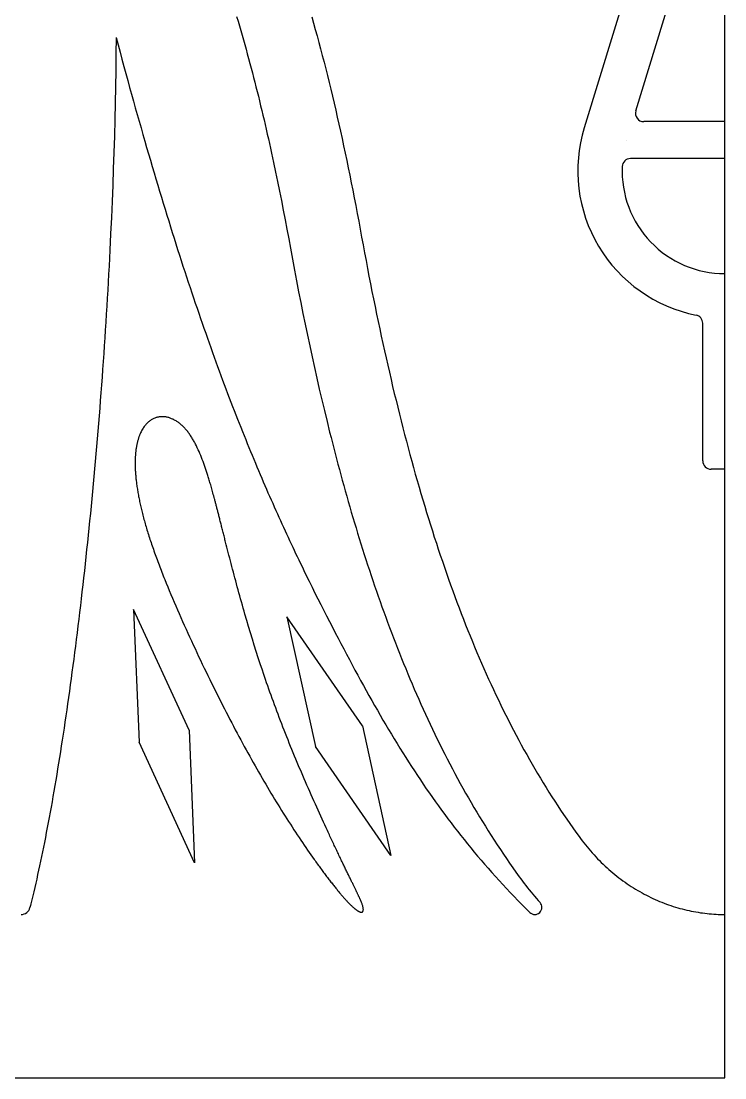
# Model space of a CAD drawing. Extents: x -111 to 2985, y -118 to 122.
# Drawn here: x -32.01 to -16.27, y 4.48 to 28.11 of the extents above; entities that cross this region are included whole.
import ezdxf

# ---------------------------------------------------------------- set-up
doc = ezdxf.new("R2010")
doc.units = 0
doc.layers.add('LAYER_03', color=5, linetype='CONTINUOUS')

msp = doc.modelspace()

# ---------------------------------------------------------------- linework, layer by layer
at = {"layer": 'LAYER_03'}
for points in [[(-79.245, 4.476), (-16.271, 4.476), (-16.271, 41.2)], [(-16.767, 34.374), (-19.417, 25.73)], [(-18.265, 26.107), (-16.271, 32.609)], [(-27.195, 28.215), (-27.163, 28.111), (-27.133, 28.007), (-27.102, 27.903), (-27.072, 27.798), (-27.042, 27.694), (-27.013, 27.589), (-26.984, 27.485), (-26.955, 27.38), (-26.926, 27.275), (-26.898, 27.17), (-26.87, 27.065), (-26.842, 26.96), (-26.815, 26.855), (-26.788, 26.75), (-26.761, 26.644), (-26.734, 26.539), (-26.708, 26.433), (-26.682, 26.328), (-26.656, 26.222), (-26.631, 26.117), (-26.606, 26.011), (-26.581, 25.905), (-26.556, 25.8), (-26.531, 25.694), (-26.507, 25.588), (-26.483, 25.482), (-26.459, 25.376), (-26.436, 25.27), (-26.412, 25.164), (-26.366, 24.951), (-26.321, 24.739), (-26.277, 24.526), (-26.233, 24.313), (-26.191, 24.1), (-26.149, 23.886), (-26.108, 23.673), (-26.067, 23.459), (-26.027, 23.246), (-25.988, 23.032), (-25.944, 22.789), (-25.899, 22.546), (-25.853, 22.303), (-25.806, 22.06), (-25.758, 21.817), (-25.71, 21.575), (-25.66, 21.333), (-25.61, 21.09), (-25.559, 20.849), (-25.507, 20.607), (-25.453, 20.365), (-25.399, 20.124), (-25.344, 19.883), (-25.288, 19.642), (-25.231, 19.402), (-25.172, 19.162), (-25.113, 18.922), (-25.082, 18.802), (-25.052, 18.682), (-25.021, 18.562), (-24.99, 18.443), (-24.959, 18.323), (-24.927, 18.203), (-24.895, 18.084), (-24.863, 17.965), (-24.83, 17.845), (-24.797, 17.726), (-24.764, 17.607), (-24.731, 17.488), (-24.697, 17.369), (-24.663, 17.251), (-24.628, 17.132), (-24.593, 17.013), (-24.558, 16.895), (-24.522, 16.777), (-24.486, 16.658), (-24.45, 16.54), (-24.413, 16.422), (-24.376, 16.304), (-24.339, 16.186), (-24.301, 16.069), (-24.263, 15.951), (-24.224, 15.834), (-24.185, 15.716), (-24.146, 15.599), (-24.106, 15.482), (-24.066, 15.365), (-24.025, 15.248), (-23.984, 15.132), (-23.943, 15.015), (-23.901, 14.899), (-23.859, 14.783), (-23.816, 14.667), (-23.773, 14.551), (-23.73, 14.435), (-23.686, 14.32), (-23.641, 14.204), (-23.596, 14.089), (-23.551, 13.974), (-23.505, 13.859), (-23.459, 13.744), (-23.412, 13.63), (-23.365, 13.516), (-23.317, 13.402), (-23.269, 13.288), (-23.22, 13.174), (-23.171, 13.061), (-23.121, 12.948), (-23.071, 12.835), (-23.02, 12.722), (-22.969, 12.61), (-22.917, 12.498), (-22.864, 12.386), (-22.811, 12.274), (-22.758, 12.163), (-22.704, 12.051), (-22.649, 11.941), (-22.594, 11.83), (-22.538, 11.72), (-22.482, 11.61), (-22.425, 11.5), (-22.367, 11.391), (-22.309, 11.281), (-22.25, 11.173), (-22.191, 11.064), (-22.131, 10.956), (-22.07, 10.848), (-22.009, 10.741), (-21.947, 10.634), (-21.885, 10.527), (-21.822, 10.421), (-21.758, 10.315), (-21.694, 10.209), (-21.629, 10.104), (-21.564, 9.999), (-21.497, 9.895), (-21.43, 9.791), (-21.363, 9.687), (-21.294, 9.584), (-21.225, 9.482), (-21.156, 9.38), (-21.086, 9.278), (-21.015, 9.176), (-20.944, 9.075), (-20.908, 9.025), (-20.871, 8.975), (-20.835, 8.925), (-20.798, 8.876), (-20.761, 8.826), (-20.723, 8.777), (-20.685, 8.729), (-20.646, 8.68), (-20.607, 8.632), (-20.568, 8.585), (-20.528, 8.537), (-20.488, 8.491), (-20.447, 8.444), (-20.406, 8.398)], [(-25.515, 28.213), (-25.475, 28.071), (-25.435, 27.928), (-25.395, 27.783), (-25.356, 27.638), (-25.317, 27.492), (-25.278, 27.344), (-25.239, 27.196), (-25.201, 27.046), (-25.163, 26.895), (-25.126, 26.744), (-25.088, 26.591), (-25.051, 26.437), (-25.015, 26.282), (-24.978, 26.126), (-24.942, 25.969), (-24.906, 25.81), (-24.87, 25.65), (-24.835, 25.49), (-24.8, 25.328), (-24.765, 25.164), (-24.73, 25), (-24.696, 24.834), (-24.662, 24.667), (-24.628, 24.499), (-24.594, 24.33), (-24.561, 24.159), (-24.528, 23.987), (-24.495, 23.814), (-24.462, 23.639), (-24.429, 23.463), (-24.397, 23.285), (-24.365, 23.108), (-24.332, 22.932), (-24.299, 22.757), (-24.266, 22.584), (-24.233, 22.411), (-24.199, 22.239), (-24.166, 22.069), (-24.131, 21.899), (-24.097, 21.731), (-24.063, 21.563), (-24.028, 21.397), (-23.993, 21.231), (-23.958, 21.067), (-23.922, 20.904), (-23.886, 20.741), (-23.85, 20.58), (-23.814, 20.419), (-23.777, 20.26), (-23.74, 20.101), (-23.703, 19.944), (-23.666, 19.787), (-23.628, 19.632), (-23.59, 19.477), (-23.552, 19.323), (-23.514, 19.171), (-23.475, 19.019), (-23.436, 18.868), (-23.397, 18.718), (-23.357, 18.569), (-23.317, 18.42), (-23.277, 18.273), (-23.236, 18.126), (-23.196, 17.981), (-23.154, 17.836), (-23.113, 17.692), (-23.071, 17.549), (-23.029, 17.407), (-22.987, 17.266), (-22.944, 17.125), (-22.901, 16.986), (-22.858, 16.847), (-22.814, 16.709), (-22.771, 16.572), (-22.726, 16.435), (-22.682, 16.3), (-22.637, 16.165), (-22.591, 16.031), (-22.546, 15.898), (-22.5, 15.766), (-22.454, 15.634), (-22.407, 15.503), (-22.36, 15.373), (-22.313, 15.244), (-22.265, 15.116), (-22.217, 14.988), (-22.168, 14.861), (-22.119, 14.735), (-22.07, 14.61), (-22.021, 14.485), (-21.971, 14.361), (-21.92, 14.238), (-21.87, 14.116), (-21.818, 13.994), (-21.767, 13.873), (-21.715, 13.753), (-21.662, 13.633), (-21.61, 13.514), (-21.556, 13.396), (-21.503, 13.279), (-21.449, 13.162), (-21.394, 13.046), (-21.339, 12.931), (-21.284, 12.816), (-21.228, 12.702), (-21.172, 12.589), (-21.115, 12.476), (-21.058, 12.364), (-21.001, 12.253), (-20.942, 12.143), (-20.884, 12.033), (-20.825, 11.924), (-20.765, 11.815), (-20.705, 11.707), (-20.645, 11.6), (-20.584, 11.494), (-20.522, 11.388), (-20.46, 11.282), (-20.398, 11.178), (-20.334, 11.074), (-20.271, 10.971), (-20.207, 10.868), (-20.142, 10.766), (-20.077, 10.665), (-20.011, 10.564), (-19.945, 10.464), (-19.878, 10.364), (-19.81, 10.265), (-19.742, 10.167), (-19.673, 10.07), (-19.604, 9.973), (-19.534, 9.876), (-19.499, 9.828), (-19.463, 9.781), (-19.427, 9.734), (-19.39, 9.688), (-19.352, 9.642), (-19.314, 9.597), (-19.276, 9.552), (-19.237, 9.508), (-19.197, 9.464), (-19.157, 9.421), (-19.117, 9.379), (-19.076, 9.337), (-19.035, 9.296), (-18.993, 9.255), (-18.95, 9.215), (-18.908, 9.176), (-18.865, 9.137), (-18.821, 9.099), (-18.777, 9.062), (-18.733, 9.025), (-18.688, 8.99), (-18.643, 8.954), (-18.597, 8.92), (-18.551, 8.886), (-18.505, 8.853), (-18.459, 8.82), (-18.412, 8.789), (-18.365, 8.758), (-18.317, 8.728), (-18.27, 8.698), (-18.222, 8.67), (-18.173, 8.642), (-18.125, 8.614), (-18.076, 8.588), (-18.027, 8.562), (-17.978, 8.537), (-17.929, 8.513), (-17.88, 8.489), (-17.83, 8.467), (-17.78, 8.445), (-17.73, 8.424), (-17.68, 8.403), (-17.63, 8.384), (-17.58, 8.365), (-17.529, 8.347), (-17.479, 8.329), (-17.428, 8.313), (-17.378, 8.297), (-17.327, 8.282), (-17.276, 8.267), (-17.225, 8.254), (-17.175, 8.241), (-17.124, 8.229), (-17.073, 8.217), (-17.023, 8.207), (-16.972, 8.197), (-16.921, 8.188), (-16.871, 8.179), (-16.82, 8.171), (-16.77, 8.164), (-16.719, 8.158), (-16.669, 8.152), (-16.619, 8.147), (-16.569, 8.143), (-16.519, 8.139), (-16.469, 8.137), (-16.419, 8.134), (-16.37, 8.133), (-16.32, 8.132), (-16.271, 8.131)], [(-29.889, 27.747), (-29.893, 27.38), (-29.897, 27.012), (-29.904, 26.645), (-29.911, 26.278), (-29.92, 25.911), (-29.929, 25.544), (-29.94, 25.178), (-29.952, 24.812), (-29.966, 24.447), (-29.98, 24.082), (-29.995, 23.719), (-30.012, 23.356), (-30.029, 22.994), (-30.048, 22.634), (-30.057, 22.454), (-30.067, 22.275), (-30.077, 22.096), (-30.088, 21.917), (-30.098, 21.738), (-30.109, 21.56), (-30.12, 21.383), (-30.131, 21.205), (-30.143, 21.028), (-30.155, 20.852), (-30.167, 20.676), (-30.179, 20.5), (-30.191, 20.325), (-30.204, 20.151), (-30.217, 19.976), (-30.23, 19.803), (-30.243, 19.63), (-30.257, 19.457), (-30.27, 19.285), (-30.284, 19.113), (-30.298, 18.942), (-30.313, 18.772), (-30.327, 18.602), (-30.342, 18.433), (-30.357, 18.264), (-30.372, 18.096), (-30.387, 17.929), (-30.402, 17.762), (-30.418, 17.596), (-30.434, 17.431), (-30.45, 17.266), (-30.466, 17.102), (-30.482, 16.939), (-30.498, 16.776), (-30.515, 16.614), (-30.532, 16.453), (-30.549, 16.293), (-30.566, 16.134), (-30.583, 15.975), (-30.6, 15.817), (-30.618, 15.66), (-30.635, 15.503), (-30.653, 15.348), (-30.671, 15.193), (-30.689, 15.04), (-30.707, 14.887), (-30.726, 14.735), (-30.744, 14.584), (-30.763, 14.434), (-30.781, 14.284), (-30.8, 14.136), (-30.819, 13.989), (-30.838, 13.842), (-30.857, 13.697), (-30.877, 13.553), (-30.896, 13.409), (-30.916, 13.267), (-30.935, 13.125), (-30.955, 12.985), (-30.975, 12.846), (-30.995, 12.708), (-31.015, 12.571), (-31.035, 12.435), (-31.055, 12.3), (-31.075, 12.166), (-31.096, 12.033), (-31.116, 11.902), (-31.136, 11.771), (-31.157, 11.642), (-31.178, 11.514), (-31.198, 11.387), (-31.219, 11.262), (-31.24, 11.137), (-31.261, 11.014), (-31.282, 10.892), (-31.303, 10.771), (-31.324, 10.652), (-31.345, 10.534), (-31.366, 10.417), (-31.388, 10.301), (-31.409, 10.187), (-31.43, 10.074), (-31.451, 9.963), (-31.473, 9.853), (-31.494, 9.744), (-31.516, 9.636), (-31.537, 9.53), (-31.559, 9.426), (-31.58, 9.323), (-31.602, 9.221), (-31.623, 9.121), (-31.645, 9.022), (-31.666, 8.924), (-31.688, 8.828), (-31.71, 8.734), (-31.731, 8.641), (-31.753, 8.55), (-31.774, 8.46), (-31.796, 8.372), (-31.807, 8.328), (-31.818, 8.285)], [(-16.271, 25.866), (-18.087, 25.866)], [(-18.47, 25.44), (-18.47, 25.44)], [(-16.271, 18.091), (-16.581, 18.091)], [(-28.257, 12.254), (-29.498, 14.951), (-29.376, 11.985)], [(-24.378, 12.349), (-26.069, 14.79), (-25.433, 11.89)], [(-24.378, 12.349), (-23.741, 9.449), (-25.433, 11.89)], [(-28.257, 12.254), (-28.134, 9.288), (-29.376, 11.985)]]:
    msp.add_lwpolyline(points, dxfattribs=at)
for points in [[(-29.889, 27.747), (-29.845, 27.584), (-29.802, 27.422), (-29.759, 27.261), (-29.716, 27.102), (-29.673, 26.944), (-29.63, 26.787), (-29.587, 26.632), (-29.545, 26.477), (-29.502, 26.324), (-29.46, 26.173), (-29.417, 26.022), (-29.375, 25.873), (-29.333, 25.725), (-29.291, 25.578), (-29.249, 25.432), (-29.207, 25.288), (-29.166, 25.144), (-29.124, 25.002), (-29.083, 24.861), (-29.041, 24.722), (-29, 24.583), (-28.959, 24.445), (-28.918, 24.309), (-28.877, 24.174), (-28.836, 24.04), (-28.795, 23.907), (-28.755, 23.775), (-28.714, 23.644), (-28.674, 23.514), (-28.634, 23.385), (-28.593, 23.258), (-28.553, 23.131), (-28.513, 23.006), (-28.473, 22.881), (-28.433, 22.758), (-28.394, 22.636), (-28.354, 22.514), (-28.315, 22.394), (-28.275, 22.274), (-28.236, 22.156), (-28.197, 22.039), (-28.158, 21.922), (-28.118, 21.807), (-28.08, 21.692), (-28.041, 21.579), (-28.002, 21.466), (-27.963, 21.355), (-27.925, 21.244), (-27.886, 21.134), (-27.848, 21.026), (-27.81, 20.918), (-27.772, 20.811), (-27.733, 20.704), (-27.695, 20.599), (-27.658, 20.495), (-27.62, 20.391), (-27.582, 20.289), (-27.544, 20.187), (-27.507, 20.086), (-27.469, 19.986), (-27.432, 19.886), (-27.395, 19.788), (-27.358, 19.69), (-27.321, 19.593), (-27.284, 19.497), (-27.247, 19.402), (-27.21, 19.307), (-27.173, 19.213), (-27.137, 19.12), (-27.1, 19.028), (-27.064, 18.936), (-27.027, 18.846), (-26.991, 18.756), (-26.955, 18.666), (-26.918, 18.578), (-26.882, 18.49), (-26.847, 18.402), (-26.811, 18.316), (-26.775, 18.23), (-26.739, 18.145), (-26.704, 18.06), (-26.668, 17.976), (-26.633, 17.893), (-26.597, 17.81), (-26.562, 17.728), (-26.527, 17.647), (-26.492, 17.566), (-26.456, 17.486), (-26.422, 17.407), (-26.387, 17.328), (-26.352, 17.249), (-26.317, 17.171), (-26.282, 17.094), (-26.248, 17.017), (-26.213, 16.941), (-26.179, 16.866), (-26.145, 16.791), (-26.11, 16.716), (-26.076, 16.642), (-26.042, 16.568), (-26.008, 16.495), (-25.974, 16.423), (-25.94, 16.351), (-25.906, 16.279), (-25.873, 16.208), (-25.839, 16.137), (-25.805, 16.067), (-25.772, 15.997), (-25.738, 15.928), (-25.705, 15.859), (-25.672, 15.791), (-25.638, 15.723), (-25.605, 15.655), (-25.572, 15.588), (-25.506, 15.454), (-25.441, 15.322), (-25.375, 15.192), (-25.31, 15.062), (-25.245, 14.934), (-25.181, 14.808), (-25.116, 14.682), (-25.052, 14.558), (-24.988, 14.434), (-24.925, 14.312), (-24.861, 14.19), (-24.798, 14.07), (-24.735, 13.951), (-24.672, 13.832), (-24.609, 13.715), (-24.547, 13.598), (-24.484, 13.483), (-24.421, 13.368), (-24.359, 13.254), (-24.296, 13.141), (-24.234, 13.029), (-24.171, 12.918), (-24.109, 12.808), (-24.046, 12.698), (-23.983, 12.589), (-23.92, 12.481), (-23.857, 12.374), (-23.794, 12.268), (-23.731, 12.162), (-23.667, 12.057), (-23.604, 11.953), (-23.54, 11.849), (-23.475, 11.746), (-23.411, 11.644), (-23.346, 11.542), (-23.281, 11.441), (-23.215, 11.341), (-23.15, 11.241), (-23.083, 11.142), (-23.017, 11.043), (-22.95, 10.945), (-22.882, 10.847), (-22.814, 10.75), (-22.746, 10.654), (-22.677, 10.558), (-22.607, 10.462), (-22.537, 10.367), (-22.467, 10.272), (-22.395, 10.178), (-22.324, 10.084), (-22.251, 9.991), (-22.178, 9.897), (-22.104, 9.805), (-22.03, 9.712), (-21.954, 9.62), (-21.878, 9.528), (-21.802, 9.437), (-21.724, 9.346), (-21.646, 9.255), (-21.567, 9.164), (-21.487, 9.073), (-21.406, 8.983), (-21.324, 8.893), (-21.242, 8.803), (-21.158, 8.713), (-21.074, 8.624), (-20.988, 8.534), (-20.902, 8.445), (-20.814, 8.356), (-20.726, 8.267), (-20.636, 8.177, 0.973135), (-20.406, 8.398)], [(-18.265, 26.107, 0.5043), (-18.087, 25.866)], [(-19.417, 25.73, 0.44388), (-16.916, 21.539)], [(-16.271, 25.041), (-18.383, 25.041, 0.401871), (-18.569, 24.863, 0.426665), (-16.271, 22.466)], [(-16.767, 18.277), (-16.767, 21.356, 0.357533), (-16.916, 21.539)], [(-16.767, 18.277, 0.414214), (-16.581, 18.091)], [(-32.015, 8.131, 0.343787), (-31.818, 8.285)]]:
    msp.add_lwpolyline(points, format="xyb", dxfattribs=at)
msp.add_lwpolyline([(-27.584, 17.026), (-27.589, 17.049), (-27.595, 17.071), (-27.601, 17.093), (-27.606, 17.115), (-27.612, 17.136), (-27.617, 17.157), (-27.623, 17.178), (-27.628, 17.199), (-27.633, 17.219), (-27.639, 17.24), (-27.644, 17.26), (-27.649, 17.279), (-27.654, 17.299), (-27.659, 17.318), (-27.664, 17.337), (-27.669, 17.355), (-27.674, 17.374), (-27.678, 17.392), (-27.683, 17.41), (-27.688, 17.427), (-27.697, 17.462), (-27.706, 17.496), (-27.715, 17.529), (-27.724, 17.561), (-27.733, 17.593), (-27.741, 17.624), (-27.75, 17.654), (-27.758, 17.683), (-27.766, 17.712), (-27.774, 17.74), (-27.782, 17.768), (-27.79, 17.795), (-27.798, 17.821), (-27.806, 17.847), (-27.814, 17.873), (-27.821, 17.898), (-27.829, 17.923), (-27.837, 17.947), (-27.844, 17.971), (-27.852, 17.995), (-27.86, 18.018), (-27.867, 18.041), (-27.883, 18.087), (-27.898, 18.132), (-27.914, 18.176), (-27.93, 18.221), (-27.946, 18.265), (-27.963, 18.309), (-27.98, 18.353), (-27.998, 18.397), (-28.016, 18.441), (-28.034, 18.484), (-28.053, 18.527), (-28.073, 18.569), (-28.093, 18.611), (-28.113, 18.652), (-28.124, 18.672), (-28.135, 18.692), (-28.145, 18.712), (-28.156, 18.732), (-28.168, 18.751), (-28.179, 18.77), (-28.19, 18.789), (-28.202, 18.808), (-28.214, 18.826), (-28.226, 18.845), (-28.238, 18.862), (-28.25, 18.88), (-28.263, 18.897), (-28.275, 18.915), (-28.288, 18.931), (-28.301, 18.948), (-28.314, 18.964), (-28.328, 18.98), (-28.342, 18.995), (-28.355, 19.01), (-28.369, 19.025), (-28.384, 19.039), (-28.398, 19.053), (-28.413, 19.067), (-28.427, 19.08), (-28.442, 19.093), (-28.457, 19.106), (-28.472, 19.118), (-28.488, 19.129), (-28.503, 19.14), (-28.519, 19.151), (-28.534, 19.162), (-28.55, 19.172), (-28.566, 19.181), (-28.582, 19.19), (-28.598, 19.198), (-28.614, 19.207), (-28.631, 19.214), (-28.647, 19.221), (-28.663, 19.228), (-28.68, 19.234), (-28.696, 19.24), (-28.713, 19.245), (-28.729, 19.249), (-28.746, 19.253), (-28.763, 19.257), (-28.779, 19.26), (-28.796, 19.262), (-28.813, 19.264), (-28.829, 19.265), (-28.846, 19.266), (-28.863, 19.266), (-28.879, 19.266), (-28.896, 19.265), (-28.912, 19.263), (-28.929, 19.261), (-28.945, 19.258), (-28.962, 19.254), (-28.978, 19.25), (-28.994, 19.246), (-29.011, 19.24), (-29.027, 19.234), (-29.043, 19.228), (-29.059, 19.22), (-29.074, 19.212), (-29.09, 19.204), (-29.105, 19.194), (-29.121, 19.184), (-29.136, 19.173), (-29.151, 19.162), (-29.165, 19.15), (-29.18, 19.137), (-29.194, 19.124), (-29.208, 19.109), (-29.222, 19.094), (-29.235, 19.079), (-29.249, 19.062), (-29.262, 19.045), (-29.274, 19.027), (-29.287, 19.008), (-29.299, 18.989), (-29.311, 18.968), (-29.322, 18.947), (-29.333, 18.926), (-29.344, 18.903), (-29.354, 18.88), (-29.364, 18.855), (-29.369, 18.843), (-29.374, 18.831), (-29.378, 18.818), (-29.383, 18.805), (-29.387, 18.791), (-29.391, 18.778), (-29.396, 18.764), (-29.4, 18.751), (-29.404, 18.737), (-29.408, 18.722), (-29.411, 18.708), (-29.415, 18.693), (-29.418, 18.678), (-29.422, 18.663), (-29.425, 18.648), (-29.428, 18.632), (-29.431, 18.617), (-29.434, 18.601), (-29.437, 18.585), (-29.44, 18.568), (-29.442, 18.552), (-29.445, 18.535), (-29.447, 18.518), (-29.449, 18.501), (-29.451, 18.483), (-29.453, 18.465), (-29.455, 18.448), (-29.456, 18.429), (-29.458, 18.411), (-29.459, 18.393), (-29.46, 18.374), (-29.461, 18.355), (-29.462, 18.335), (-29.463, 18.316), (-29.464, 18.296), (-29.464, 18.276), (-29.465, 18.256), (-29.465, 18.236), (-29.465, 18.215), (-29.465, 18.194), (-29.464, 18.173), (-29.464, 18.152), (-29.463, 18.13), (-29.462, 18.108), (-29.461, 18.086), (-29.46, 18.064), (-29.459, 18.042), (-29.458, 18.019), (-29.456, 17.996), (-29.454, 17.973), (-29.452, 17.949), (-29.45, 17.925), (-29.448, 17.902), (-29.445, 17.877), (-29.443, 17.853), (-29.44, 17.828), (-29.437, 17.803), (-29.434, 17.778), (-29.431, 17.753), (-29.427, 17.727), (-29.423, 17.701), (-29.419, 17.675), (-29.415, 17.648), (-29.411, 17.622), (-29.407, 17.595), (-29.402, 17.568), (-29.397, 17.54), (-29.392, 17.512), (-29.387, 17.484), (-29.381, 17.456), (-29.376, 17.428), (-29.37, 17.399), (-29.364, 17.37), (-29.358, 17.341), (-29.351, 17.311), (-29.345, 17.281), (-29.338, 17.251), (-29.331, 17.221), (-29.324, 17.191), (-29.316, 17.16), (-29.308, 17.129), (-29.3, 17.097), (-29.292, 17.066), (-29.284, 17.034), (-29.275, 17.002), (-29.267, 16.969), (-29.258, 16.936), (-29.249, 16.903), (-29.239, 16.87), (-29.229, 16.837), (-29.22, 16.803), (-29.209, 16.769), (-29.199, 16.734), (-29.189, 16.7), (-29.178, 16.665), (-29.167, 16.63), (-29.155, 16.594), (-29.144, 16.558), (-29.132, 16.522), (-29.12, 16.486), (-29.108, 16.449), (-29.096, 16.413), (-29.083, 16.375), (-29.07, 16.338), (-29.057, 16.3), (-29.044, 16.262), (-29.03, 16.224), (-29.016, 16.186), (-29.002, 16.147), (-28.988, 16.108), (-28.974, 16.069), (-28.959, 16.03), (-28.944, 15.99), (-28.929, 15.951), (-28.914, 15.911), (-28.898, 15.87), (-28.883, 15.83), (-28.867, 15.789), (-28.851, 15.749), (-28.835, 15.708), (-28.819, 15.667), (-28.802, 15.626), (-28.769, 15.543), (-28.735, 15.459), (-28.7, 15.375), (-28.665, 15.29), (-28.629, 15.205), (-28.593, 15.12), (-28.556, 15.034), (-28.519, 14.948), (-28.481, 14.861), (-28.443, 14.774), (-28.404, 14.687), (-28.365, 14.6), (-28.326, 14.513), (-28.286, 14.426), (-28.246, 14.339), (-28.206, 14.251), (-28.165, 14.164), (-28.125, 14.077), (-28.084, 13.99), (-28.043, 13.903), (-28.002, 13.817), (-27.961, 13.73), (-27.919, 13.644), (-27.878, 13.559), (-27.836, 13.474), (-27.795, 13.389), (-27.754, 13.305), (-27.712, 13.221), (-27.671, 13.138), (-27.63, 13.056), (-27.589, 12.974), (-27.548, 12.893), (-27.507, 12.812), (-27.466, 12.732), (-27.426, 12.653), (-27.385, 12.574), (-27.344, 12.496), (-27.304, 12.418), (-27.263, 12.341), (-27.223, 12.264), (-27.183, 12.188), (-27.142, 12.112), (-27.102, 12.038), (-27.062, 11.963), (-27.022, 11.889), (-26.982, 11.816), (-26.942, 11.743), (-26.902, 11.671), (-26.862, 11.599), (-26.822, 11.528), (-26.782, 11.458), (-26.743, 11.387), (-26.703, 11.318), (-26.663, 11.249), (-26.624, 11.18), (-26.584, 11.112), (-26.544, 11.044), (-26.505, 10.977), (-26.465, 10.911), (-26.426, 10.845), (-26.386, 10.779), (-26.347, 10.714), (-26.307, 10.649), (-26.268, 10.585), (-26.228, 10.521), (-26.189, 10.458), (-26.15, 10.395), (-26.11, 10.332), (-26.071, 10.271), (-26.031, 10.209), (-25.992, 10.148), (-25.953, 10.088), (-25.914, 10.028), (-25.875, 9.969), (-25.836, 9.91), (-25.797, 9.852), (-25.758, 9.794), (-25.72, 9.738), (-25.682, 9.682), (-25.644, 9.626), (-25.606, 9.572), (-25.569, 9.518), (-25.531, 9.465), (-25.495, 9.412), (-25.458, 9.361), (-25.44, 9.335), (-25.422, 9.31), (-25.404, 9.285), (-25.386, 9.26), (-25.368, 9.236), (-25.35, 9.212), (-25.333, 9.188), (-25.315, 9.164), (-25.298, 9.14), (-25.281, 9.117), (-25.264, 9.094), (-25.247, 9.071), (-25.23, 9.048), (-25.213, 9.026), (-25.196, 9.003), (-25.18, 8.982), (-25.163, 8.96), (-25.147, 8.939), (-25.131, 8.917), (-25.115, 8.897), (-25.099, 8.876), (-25.083, 8.856), (-25.067, 8.836), (-25.052, 8.816), (-25.037, 8.797), (-25.021, 8.777), (-25.006, 8.758), (-24.992, 8.74), (-24.977, 8.722), (-24.962, 8.704), (-24.948, 8.686), (-24.934, 8.668), (-24.919, 8.651), (-24.906, 8.635), (-24.892, 8.618), (-24.878, 8.602), (-24.865, 8.586), (-24.852, 8.57), (-24.839, 8.555), (-24.826, 8.54), (-24.813, 8.526), (-24.8, 8.512), (-24.788, 8.498), (-24.776, 8.484), (-24.764, 8.471), (-24.752, 8.458), (-24.741, 8.445), (-24.73, 8.433), (-24.718, 8.421), (-24.707, 8.41), (-24.697, 8.398), (-24.686, 8.387), (-24.676, 8.377), (-24.666, 8.367), (-24.656, 8.357), (-24.646, 8.347), (-24.636, 8.337), (-24.627, 8.328), (-24.617, 8.32), (-24.608, 8.311), (-24.599, 8.303), (-24.59, 8.295), (-24.582, 8.288), (-24.574, 8.28), (-24.565, 8.273), (-24.557, 8.266), (-24.549, 8.26), (-24.542, 8.254), (-24.534, 8.248), (-24.527, 8.242), (-24.52, 8.237), (-24.513, 8.232), (-24.506, 8.227), (-24.499, 8.222), (-24.493, 8.218), (-24.486, 8.214), (-24.48, 8.21), (-24.474, 8.207), (-24.468, 8.203), (-24.463, 8.2), (-24.457, 8.198), (-24.452, 8.195), (-24.447, 8.193), (-24.442, 8.191), (-24.437, 8.189), (-24.432, 8.187), (-24.428, 8.186), (-24.423, 8.184), (-24.419, 8.183), (-24.415, 8.183), (-24.411, 8.182), (-24.407, 8.182), (-24.404, 8.182), (-24.4, 8.182), (-24.397, 8.182), (-24.394, 8.182), (-24.391, 8.183), (-24.388, 8.184), (-24.385, 8.185), (-24.382, 8.186), (-24.38, 8.188), (-24.378, 8.189), (-24.375, 8.191), (-24.373, 8.193), (-24.37, 8.198), (-24.367, 8.203), (-24.364, 8.209), (-24.362, 8.215), (-24.361, 8.223), (-24.36, 8.23), (-24.359, 8.239), (-24.36, 8.247), (-24.36, 8.257), (-24.361, 8.267), (-24.363, 8.277), (-24.365, 8.288), (-24.368, 8.3), (-24.371, 8.312), (-24.374, 8.325), (-24.378, 8.338), (-24.383, 8.352), (-24.388, 8.367), (-24.394, 8.382), (-24.4, 8.398), (-24.403, 8.406), (-24.407, 8.415), (-24.41, 8.424), (-24.414, 8.433), (-24.418, 8.442), (-24.422, 8.451), (-24.426, 8.46), (-24.43, 8.47), (-24.435, 8.48), (-24.439, 8.49), (-24.444, 8.501), (-24.448, 8.511), (-24.453, 8.522), (-24.458, 8.533), (-24.464, 8.544), (-24.469, 8.556), (-24.474, 8.567), (-24.48, 8.579), (-24.486, 8.591), (-24.492, 8.604), (-24.498, 8.617), (-24.504, 8.629), (-24.51, 8.643), (-24.516, 8.656), (-24.523, 8.67), (-24.53, 8.684), (-24.536, 8.698), (-24.543, 8.712), (-24.551, 8.727), (-24.558, 8.742), (-24.565, 8.757), (-24.573, 8.773), (-24.581, 8.788), (-24.588, 8.804), (-24.596, 8.821), (-24.604, 8.838), (-24.613, 8.854), (-24.621, 8.872), (-24.63, 8.889), (-24.638, 8.907), (-24.647, 8.925), (-24.656, 8.944), (-24.665, 8.962), (-24.675, 8.981), (-24.684, 9.001), (-24.694, 9.02), (-24.704, 9.04), (-24.713, 9.061), (-24.723, 9.081), (-24.734, 9.102), (-24.744, 9.124), (-24.755, 9.145), (-24.765, 9.167), (-24.776, 9.19), (-24.787, 9.212), (-24.798, 9.235), (-24.809, 9.258), (-24.821, 9.282), (-24.832, 9.306), (-24.844, 9.331), (-24.856, 9.355), (-24.868, 9.38), (-24.88, 9.406), (-24.892, 9.431), (-24.905, 9.457), (-24.917, 9.484), (-24.93, 9.51), (-24.943, 9.537), (-24.955, 9.565), (-24.969, 9.592), (-24.982, 9.62), (-24.995, 9.648), (-25.008, 9.677), (-25.022, 9.705), (-25.035, 9.734), (-25.049, 9.764), (-25.063, 9.793), (-25.077, 9.823), (-25.091, 9.853), (-25.105, 9.883), (-25.119, 9.914), (-25.133, 9.944), (-25.148, 9.975), (-25.162, 10.006), (-25.177, 10.038), (-25.191, 10.07), (-25.221, 10.133), (-25.251, 10.198), (-25.28, 10.264), (-25.311, 10.33), (-25.341, 10.397), (-25.372, 10.464), (-25.402, 10.532), (-25.433, 10.601), (-25.464, 10.67), (-25.495, 10.74), (-25.526, 10.81), (-25.557, 10.881), (-25.589, 10.952), (-25.62, 11.023), (-25.651, 11.095), (-25.682, 11.167), (-25.744, 11.312), (-25.806, 11.457), (-25.867, 11.602), (-25.897, 11.675), (-25.927, 11.747), (-25.957, 11.82), (-25.986, 11.892), (-26.015, 11.964), (-26.044, 12.036), (-26.073, 12.108), (-26.101, 12.18), (-26.13, 12.252), (-26.158, 12.324), (-26.185, 12.395), (-26.213, 12.466), (-26.24, 12.538), (-26.267, 12.609), (-26.293, 12.68), (-26.32, 12.751), (-26.346, 12.822), (-26.372, 12.892), (-26.397, 12.963), (-26.423, 13.033), (-26.448, 13.104), (-26.473, 13.174), (-26.498, 13.245), (-26.522, 13.315), (-26.546, 13.385), (-26.57, 13.455), (-26.594, 13.525), (-26.618, 13.595), (-26.664, 13.735), (-26.71, 13.874), (-26.755, 14.013), (-26.799, 14.152), (-26.842, 14.291), (-26.885, 14.43), (-26.926, 14.569), (-26.967, 14.707), (-27.008, 14.846), (-27.027, 14.915), (-27.047, 14.984), (-27.066, 15.052), (-27.086, 15.121), (-27.105, 15.189), (-27.124, 15.257), (-27.142, 15.325), (-27.161, 15.392), (-27.179, 15.459), (-27.197, 15.526), (-27.215, 15.592), (-27.232, 15.658), (-27.25, 15.723), (-27.267, 15.788), (-27.284, 15.852), (-27.3, 15.916), (-27.317, 15.979), (-27.333, 16.042), (-27.349, 16.103), (-27.365, 16.165), (-27.38, 16.225), (-27.396, 16.285), (-27.411, 16.344), (-27.425, 16.402), (-27.44, 16.459), (-27.447, 16.487), (-27.454, 16.515), (-27.461, 16.543), (-27.468, 16.571), (-27.475, 16.598), (-27.482, 16.626), (-27.489, 16.653), (-27.496, 16.679), (-27.502, 16.706), (-27.509, 16.732), (-27.516, 16.758), (-27.522, 16.784), (-27.529, 16.809), (-27.535, 16.834), (-27.541, 16.859), (-27.547, 16.884), (-27.554, 16.908), (-27.56, 16.932), (-27.566, 16.956), (-27.572, 16.98), (-27.578, 17.003)], close=True, dxfattribs=at)

doc.saveas('drawing.dxf')
